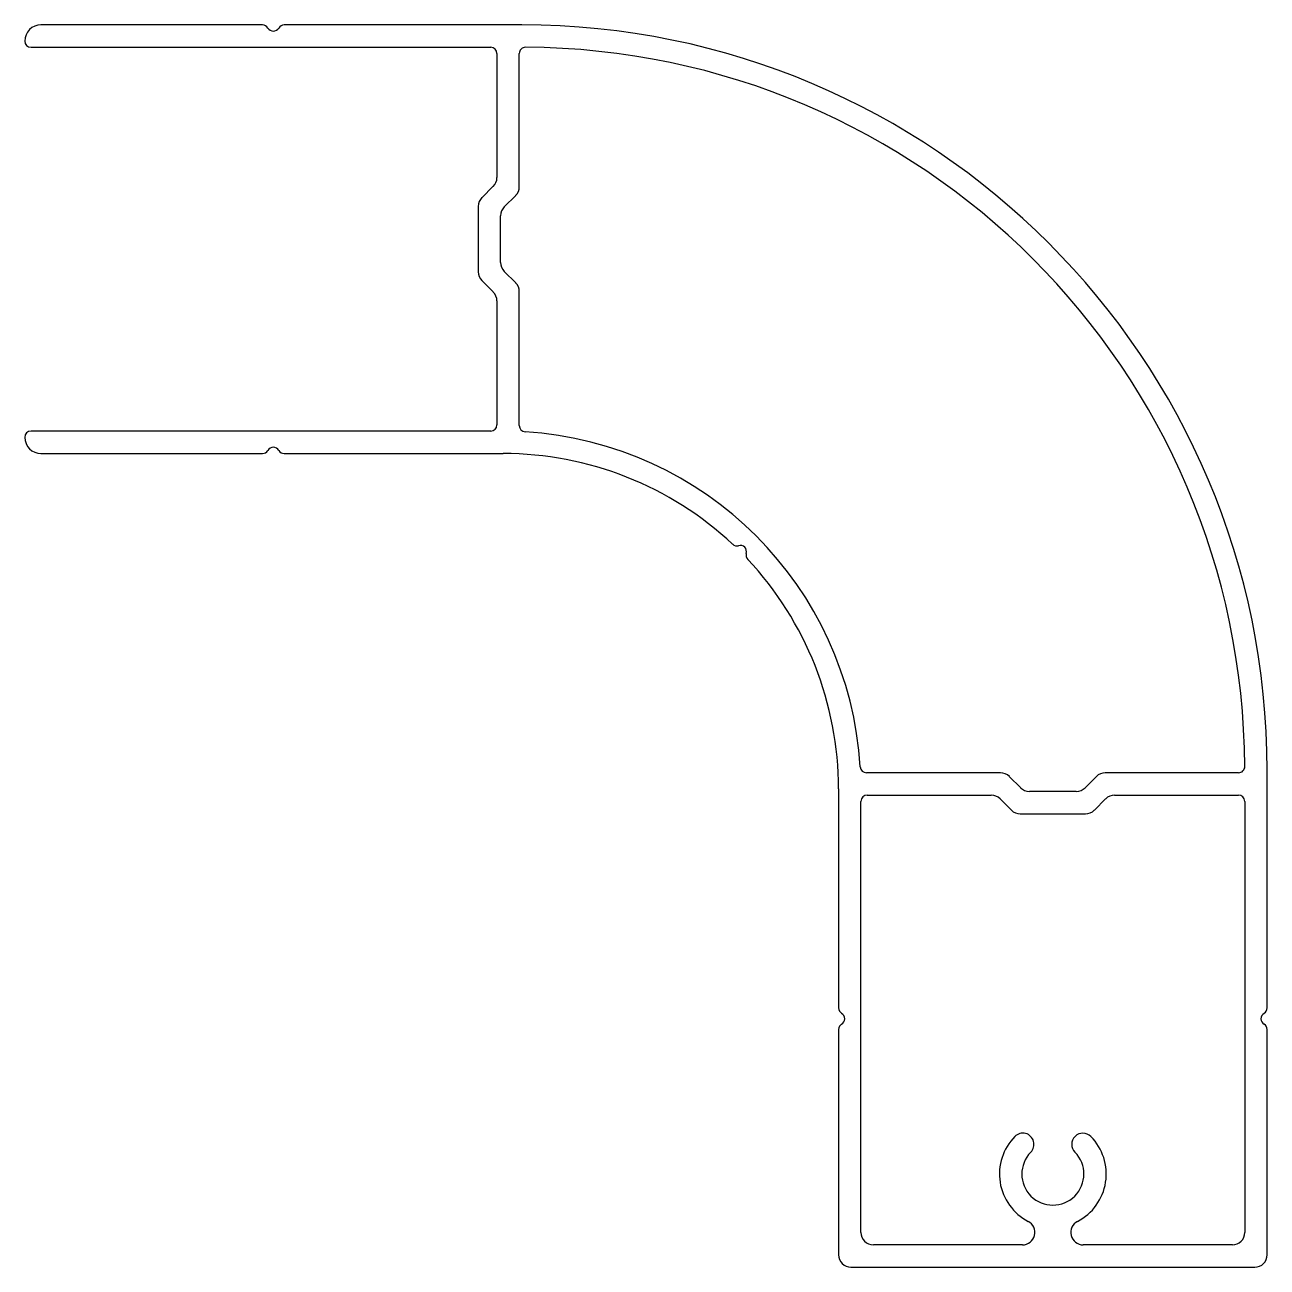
# Model space of a CAD drawing. Extents: x 1575 to 1675, y 1024 to 1124.
import ezdxf

# ---------------------------------------------------------------- set-up
doc = ezdxf.new("R2010")
doc.units = 0
doc.layers.get('0').update_dxf_attribs({"linetype": 'CONTINUOUS'})

msp = doc.modelspace()

# ---------------------------------------------------------------- linework, layer by layer
for p, q in [((1594.04, 1124.28), (1576.21, 1124.28)), ((1614.91, 1124.28), (1595.78, 1124.28)), ((1575.41, 1122.48), (1612.41, 1122.48)), ((1612.91, 1121.98), (1612.91, 1111.99)), ((1614.71, 1111.25), (1614.71, 1121.98)), ((1612.62, 1111.29), (1611.7, 1110.37)), ((1613.5, 1109.63), (1614.42, 1110.54)), ((1611.41, 1109.67), (1611.41, 1104.4)), ((1613.21, 1105.15), (1613.21, 1108.92)), ((1614.42, 1103.53), (1613.5, 1104.44)), ((1611.7, 1103.7), (1612.62, 1102.78)), ((1612.91, 1102.07), (1612.91, 1092.08)), ((1614.71, 1092.03), (1614.71, 1102.82)), ((1612.41, 1091.58), (1575.41, 1091.58)), ((1576.21, 1089.78), (1594.04, 1089.78)), ((1595.78, 1089.78), (1613.41, 1089.78)), ((1653.45, 1064.08), (1642.65, 1064.08)), ((1672.61, 1064.08), (1661.87, 1064.08)), ((1674.91, 1045.15), (1674.91, 1064.28)), ((1655.07, 1062.88), (1654.15, 1063.79)), ((1661.17, 1063.79), (1660.25, 1062.88)), ((1640.41, 1062.78), (1640.41, 1045.15)), ((1642.71, 1062.28), (1652.7, 1062.28)), ((1659.55, 1062.58), (1655.77, 1062.58)), ((1662.62, 1062.28), (1672.61, 1062.28)), ((1642.21, 1027.08), (1642.21, 1061.78)), ((1653.41, 1061.99), (1654.32, 1061.08)), ((1661, 1061.08), (1661.91, 1061.99)), ((1673.11, 1061.78), (1673.11, 1027.08)), ((1655.03, 1060.78), (1660.29, 1060.78)), ((1640.41, 1043.42), (1640.41, 1025.28)), ((1674.91, 1025.28), (1674.91, 1043.42)), ((1655.21, 1026.08), (1643.21, 1026.08)), ((1672.11, 1026.08), (1660.11, 1026.08)), ((1641.41, 1024.28), (1673.91, 1024.28))]:
    msp.add_line(p, q)
for centre, radius, start, end in [((1576.21, 1122.98), 1.3, 90, 180), ((1594.04, 1123.78), 0.5, 30.0001, 90), ((1594.91, 1124.28), 0.5, 209.9993, 330.0007), ((1595.78, 1123.78), 0.5, 90, 149.9999), ((1614.91, 1064.28), 60, 0, 90), ((1575.41, 1122.98), 0.5, 180, 269.9996), ((1612.41, 1121.98), 0.5, 0, 90), ((1615.21, 1121.98), 0.5, 89.7021, 180), ((1614.91, 1064.28), 58.2, 0.2979, 89.7021), ((1611.91, 1111.99), 1, 315.0001, 0.0001), ((1613.71, 1111.25), 1, 315.0001, 0.0001), ((1612.41, 1109.67), 1, 135.0001, 180.0001), ((1614.21, 1108.92), 1, 135.0001, 180.0001), ((1614.21, 1105.15), 1, 179.9999, 224.9999), ((1612.41, 1104.4), 1, 179.9999, 224.9999), ((1613.71, 1102.82), 1, 359.9999, 44.9999), ((1611.91, 1102.07), 1, 359.9999, 44.9999), ((1612.41, 1092.08), 0.5, 270, 0), ((1615.21, 1092.03), 0.5, 180, 266.4779), ((1575.41, 1091.08), 0.5, 90.0004, 180), ((1576.21, 1091.08), 1.3, 180.0002, 270), ((1613.41, 1062.78), 28.8, 3.5221, 86.4779), ((1594.04, 1090.28), 0.5, 270, 330), ((1594.91, 1089.78), 0.5, 29.9994, 150.0006), ((1595.78, 1090.28), 0.5, 210, 270), ((1613.41, 1062.78), 27, 46.821, 90), ((1632.23, 1082.84), 0.5, 226.821, 285.9147), ((1632.5, 1081.88), 0.5, 344.0851, 105.9149), ((1633.46, 1081.6), 0.5, 164.0853, 223.1789), ((1613.41, 1062.78), 27, 0, 43.1789), ((1642.65, 1064.58), 0.5, 183.5221, 270), ((1653.45, 1063.08), 1, 45.0001, 90.0001), ((1661.87, 1063.08), 1, 89.9999, 134.9999), ((1672.61, 1064.58), 0.5, 270, 0.2979), ((1642.71, 1061.78), 0.5, 90, 180), ((1652.7, 1061.28), 1, 45.0001, 90.0001), ((1655.77, 1063.58), 1, 225.0001, 270.0001), ((1659.55, 1063.58), 1, 269.9999, 314.9999), ((1662.62, 1061.28), 1, 89.9999, 134.9999), ((1672.61, 1061.78), 0.5, 0, 90), ((1655.03, 1061.78), 1, 225.0001, 270.0001), ((1660.29, 1061.78), 1, 269.9999, 314.9999), ((1640.91, 1045.15), 0.5, 180, 240), ((1674.41, 1045.15), 0.5, 300, 0), ((1640.41, 1044.28), 0.5, 299.9994, 60.0006), ((1674.91, 1044.28), 0.5, 119.9994, 240.0006), ((1640.91, 1043.42), 0.5, 120, 180), ((1674.41, 1043.42), 0.5, 0, 60), ((1655.24, 1034.17), 0.9, 315.3495, 135.3495), ((1660.08, 1034.17), 0.9, 44.6505, 224.6505), ((1657.66, 1031.78), 4.3, 135.3495, 242.4728), ((1657.66, 1031.78), 4.3, 297.5272, 44.6505), ((1657.66, 1031.78), 2.5, 135.3496, 44.6504), ((1643.21, 1027.08), 1, 180, 270), ((1655.21, 1027.08), 1, 270, 62.4728), ((1660.11, 1027.08), 1, 117.5272, 270), ((1672.11, 1027.08), 1, 270, 0), ((1641.41, 1025.28), 1, 180, 270), ((1673.91, 1025.28), 1, 270, 360)]:
    msp.add_arc(centre, radius, start, end)

doc.saveas('drawing.dxf')
